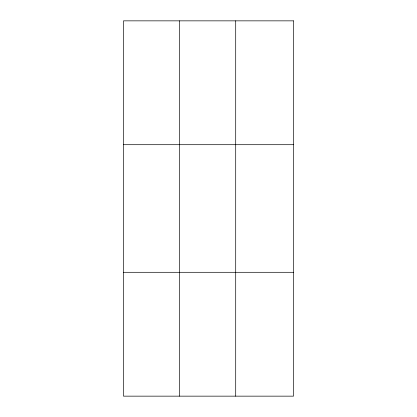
<?xml version="1.0" encoding="UTF-8"?>
<svg xmlns="http://www.w3.org/2000/svg" width="417" height="417" viewBox="0 0 417 417"><rect width="100%" height="100%" fill="white"/><g stroke="black" fill="none" stroke-linecap="round" stroke-linejoin="round"><path stroke-width="0.63" d="M179.597 396.15L179.597 20.85M235.704 396.15L235.704 20.85M123.484 144.699L293.516 144.699M123.484 272.301L293.516 272.301M293.516 20.85L293.516 396.15L123.484 396.15L123.484 20.85L293.516 20.85"/></g></svg>
